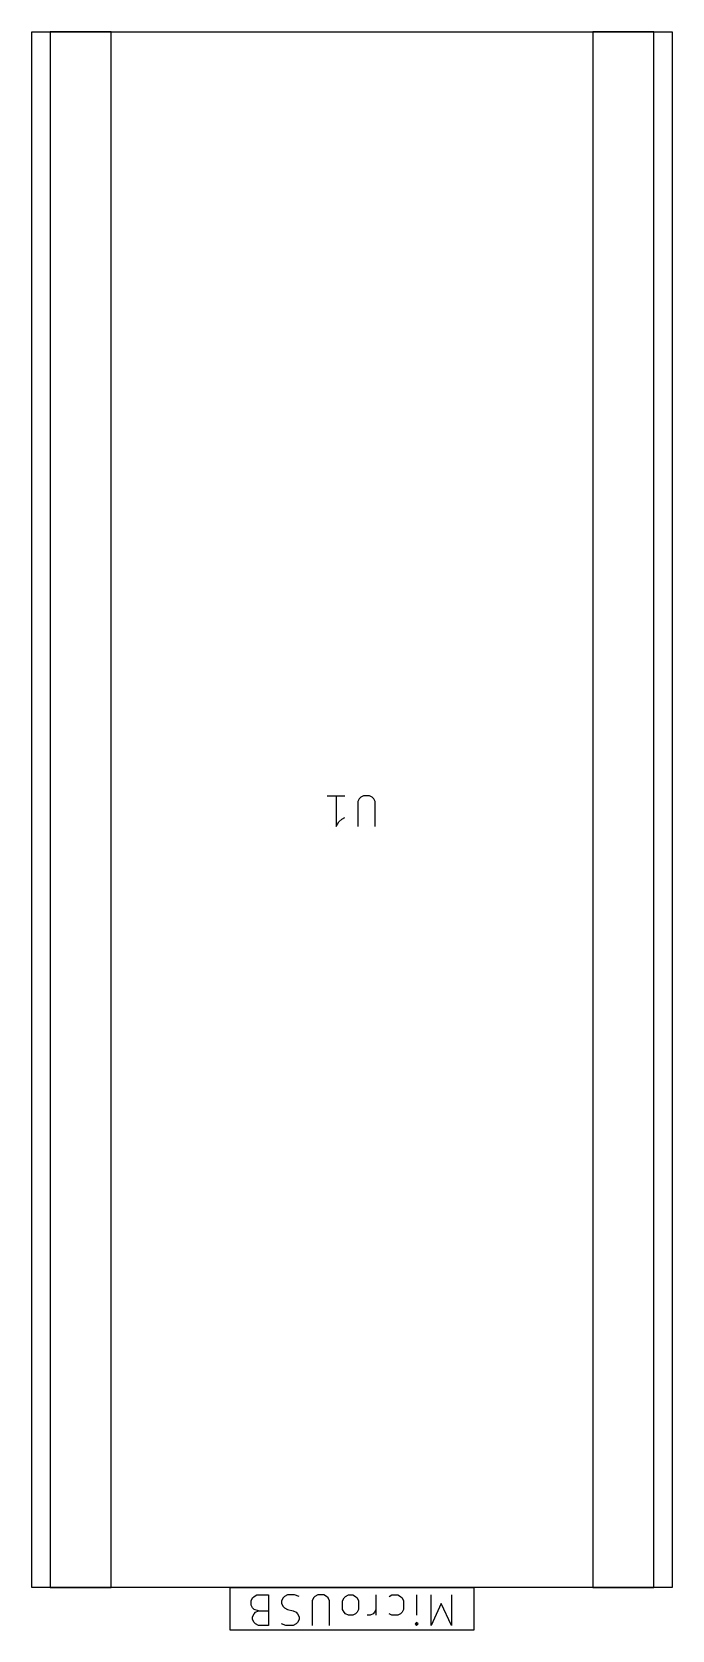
# Model space of a CAD drawing. Extents: x 112.5 to 133.5, y -86.9 to -34.5.
import ezdxf

# ---------------------------------------------------------------- set-up
doc = ezdxf.new("R2010")
doc.units = 0
doc.layers.add('BLACK', color=7, linetype='CONTINUOUS')

msp = doc.modelspace()

# ---------------------------------------------------------------- linework, layer by layer
at = {"layer": 'BLACK', "linetype": 'CONTINUOUS'}
for p, q in [((112.5, -85.5), (112.5, -34.5)), ((112.5, -34.5), (133.5, -34.5)), ((115.1, -34.5), (113.1, -34.5)), ((113.1, -34.5), (113.1, -85.5)), ((115.1, -85.5), (115.1, -34.5)), ((132.9, -34.5), (130.9, -34.5)), ((130.9, -34.5), (130.9, -85.5)), ((132.9, -85.5), (132.9, -34.5)), ((133.5, -34.5), (133.5, -85.5)), ((122.19, -59.5476), (122.762, -59.5476)), ((122.476, -59.5476), (122.476, -60.5476)), ((123.238, -59.6429), (123.19, -59.7381)), ((123.286, -59.5952), (123.238, -59.6429)), ((123.381, -59.5476), (123.286, -59.5952)), ((123.571, -59.5476), (123.381, -59.5476)), ((123.667, -59.5952), (123.571, -59.5476)), ((123.714, -59.6429), (123.667, -59.5952)), ((123.762, -59.7381), (123.714, -59.6429)), ((123.19, -59.7381), (123.19, -60.5476)), ((123.762, -60.5476), (123.762, -59.7381)), ((122.476, -60.5476), (122.571, -60.4048)), ((122.571, -60.4048), (122.667, -60.3095)), ((122.667, -60.3095), (122.762, -60.2619)), ((133.5, -85.5), (112.5, -85.5)), ((113.1, -85.5), (115.1, -85.5)), ((119, -86.9), (119, -85.5)), ((119, -85.5), (127, -85.5)), ((119.69, -85.9381), (119.738, -85.8429)), ((119.738, -85.8429), (119.786, -85.7952)), ((119.786, -85.7952), (119.881, -85.7476)), ((119.881, -85.7476), (120.262, -85.7476)), ((120.262, -85.7476), (120.262, -86.7476)), ((120.738, -85.8429), (120.69, -85.9381)), ((120.786, -85.7952), (120.738, -85.8429)), ((120.881, -85.7476), (120.786, -85.7952)), ((121.119, -85.7476), (120.881, -85.7476)), ((121.262, -85.7952), (121.119, -85.7476)), ((121.738, -85.8429), (121.69, -85.9381)), ((121.786, -85.7952), (121.738, -85.8429)), ((121.881, -85.7476), (121.786, -85.7952)), ((122.071, -85.7476), (121.881, -85.7476)), ((122.167, -85.7952), (122.071, -85.7476)), ((122.214, -85.8429), (122.167, -85.7952)), ((122.262, -85.9381), (122.214, -85.8429)), ((122.69, -85.9381), (122.738, -85.8429)), ((122.738, -85.8429), (122.786, -85.7952)), ((122.786, -85.7952), (122.881, -85.7476)), ((122.881, -85.7476), (123.024, -85.7476)), ((123.024, -85.7476), (123.119, -85.7952)), ((123.119, -85.7952), (123.167, -85.8429)), ((123.167, -85.8429), (123.214, -85.9381)), ((123.786, -85.7476), (123.786, -86.4143)), ((124.214, -85.7952), (124.31, -85.7476)), ((124.31, -85.7476), (124.5, -85.7476)), ((124.5, -85.7476), (124.595, -85.7952)), ((124.595, -85.7952), (124.643, -85.8429)), ((124.643, -85.8429), (124.69, -85.9381)), ((125.119, -85.7476), (125.119, -86.4143)), ((125.595, -86.7476), (125.595, -85.7476)), ((126.262, -85.7476), (126.262, -86.7476)), ((127, -85.5), (127, -86.9)), ((130.9, -85.5), (132.9, -85.5)), ((119.69, -86.081), (119.69, -85.9381)), ((119.738, -86.1762), (119.69, -86.081)), ((119.786, -86.2238), (119.738, -86.1762)), ((119.738, -86.4619), (119.786, -86.3667)), ((119.929, -86.2714), (119.786, -86.2238)), ((119.786, -86.3667), (119.833, -86.319)), ((119.833, -86.319), (119.929, -86.2714)), ((119.929, -86.2714), (120.262, -86.2714)), ((120.69, -85.9381), (120.69, -86.0333)), ((120.69, -86.0333), (120.738, -86.1286)), ((120.738, -86.1286), (120.786, -86.1762)), ((120.786, -86.1762), (120.881, -86.2238)), ((120.881, -86.2238), (121.071, -86.2714)), ((121.071, -86.2714), (121.167, -86.319)), ((121.167, -86.319), (121.214, -86.3667)), ((121.214, -86.3667), (121.262, -86.4619)), ((121.69, -85.9381), (121.69, -86.7476)), ((122.262, -86.7476), (122.262, -85.9381)), ((122.69, -86.2238), (122.69, -85.9381)), ((122.738, -86.319), (122.69, -86.2238)), ((122.786, -86.3667), (122.738, -86.319)), ((122.881, -86.4143), (122.786, -86.3667)), ((123.024, -86.4143), (122.881, -86.4143)), ((123.119, -86.3667), (123.024, -86.4143)), ((123.167, -86.319), (123.119, -86.3667)), ((123.214, -86.2238), (123.167, -86.319)), ((123.214, -85.9381), (123.214, -86.2238)), ((123.595, -86.4143), (123.5, -86.4143)), ((123.69, -86.3667), (123.595, -86.4143)), ((123.738, -86.319), (123.69, -86.3667)), ((123.786, -86.2238), (123.738, -86.319)), ((124.31, -86.4143), (124.214, -86.3667)), ((124.5, -86.4143), (124.31, -86.4143)), ((124.595, -86.3667), (124.5, -86.4143)), ((124.643, -86.319), (124.595, -86.3667)), ((124.69, -86.2238), (124.643, -86.319)), ((124.69, -85.9381), (124.69, -86.2238)), ((125.929, -86.0333), (125.595, -86.7476)), ((126.262, -86.7476), (125.929, -86.0333)), ((127, -86.9), (119, -86.9)), ((119.738, -86.5571), (119.738, -86.4619)), ((119.786, -86.6524), (119.738, -86.5571)), ((119.833, -86.7), (119.786, -86.6524)), ((119.929, -86.7476), (119.833, -86.7)), ((120.262, -86.7476), (119.929, -86.7476)), ((120.833, -86.7476), (120.69, -86.7)), ((121.071, -86.7476), (120.833, -86.7476)), ((121.167, -86.7), (121.071, -86.7476)), ((121.214, -86.6524), (121.167, -86.7)), ((121.262, -86.5571), (121.214, -86.6524)), ((121.262, -86.4619), (121.262, -86.5571)), ((125.119, -86.6524), (125.071, -86.7)), ((125.071, -86.7), (125.119, -86.7476)), ((125.167, -86.7), (125.119, -86.6524)), ((125.119, -86.7476), (125.119, -86.6524)), ((125.119, -86.7476), (125.167, -86.7))]:
    msp.add_line(p, q, dxfattribs=at)

doc.saveas('drawing.dxf')
